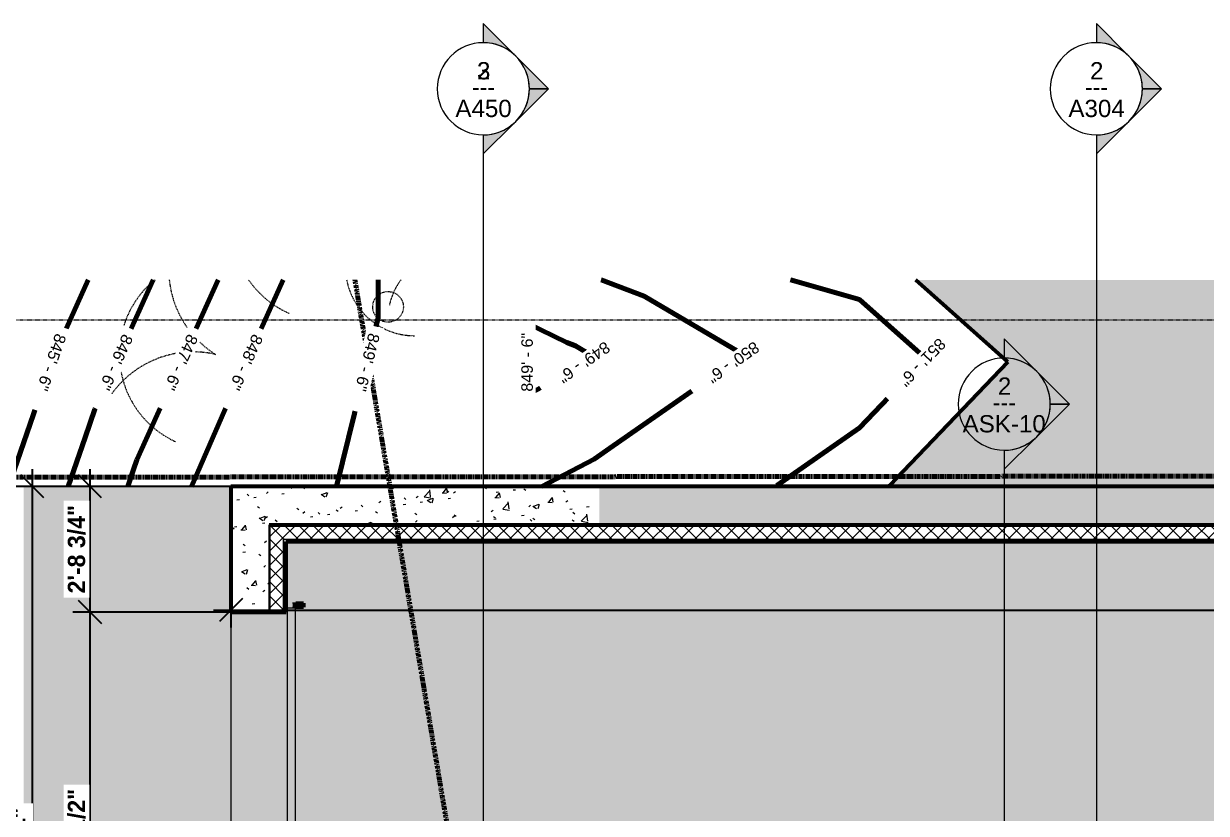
# Model space of a CAD drawing. Header units: inches. Extents: x -3304 to -1671, y 8184 to 9003.
# Drawn here: x -3128.3 to -2820.1, y 8791.4 to 8997.1 of the extents above; entities that cross this region are included whole.
import ezdxf

# ---------------------------------------------------------------- set-up
doc = ezdxf.new("R2010")
doc.units = ezdxf.units.IN
doc.header["$MEASUREMENT"] = 0
for name, pattern in [('Aligning Line 1_8_', [0.25, 0.125, -0.125]), ('Dash', [0.25, 0.125, -0.125]), ('Double Dash 3_8_', [1, 0.375, -0.125, 0.125, -0.125, 0.125, -0.125])]:
    doc.linetypes.add(name, pattern=pattern)
for name, color, linetype, lineweight in [('A-ANNO-DIMS-1', 211, 'Continuous', 30), ('A-DETL-GENF', 92, 'Continuous', 9), ('A-DETL-GENF-HDLN', 1, 'Dash', 9), ('A-DOOR', 31, 'Continuous', 18), ('A-DOOR-1', 31, 'Continuous', 60), ('A-WALL', 113, 'Continuous', 18), ('A-WALL-PATT-1', 111, 'Continuous', 9), ('C-PROP-LINE', 91, 'Double Dash 3_8_', 158), ('C-TOPO', 7, 'Continuous', 9), ('C-TOPO-1', 7, 'Continuous', 60), ('C-TOPO-LABL', 7, 'Continuous', 9), ('C-TOPO-MAJR', 7, 'Continuous', 80), ('G-ANNO-SYMB', 111, 'Aligning Line 1_8_', 9), ('G-ANNO-SYMB-1', 111, 'Continuous', 9), ('I-WALL', 2, 'Continuous', 18), ('I-WALL-1', 2, 'Continuous', 60), ('S-FNDN', 32, 'Continuous', 18), ('S-FNDN-1', 32, 'Continuous', 60)]:
    doc.layers.add(name, color=color, linetype=linetype, lineweight=lineweight)
doc.styles.add('Arial', font='arial.ttf', dxfattribs={"height": 3})
doc.styles.add('Arial_2', font='arial.ttf', dxfattribs={"height": 4.5})
doc.styles.add('Century Gothic_1', font='ufonts.com_century-gothic.ttf', dxfattribs={"height": 4.5})
doc.styles.add('Century Gothic_B', font='GOTHICB.TTF', dxfattribs={"height": 4.5})
doc.dimstyles.new('OD__1_8__Tol__', dxfattribs={"dimscale": 12, "dimtxt": 4.698757, "dimasz": 0.5, "dimexe": 0.375, "dimexo": 0.25, "dimgap": 0.0625, "dimtad": 1, "dimdec": 3, "dimrnd": 0.125, "dimzin": 3, "dimdsep": 46, "dimlunit": 4, "dimtxsty": 'Century Gothic_B', "dimblk1": 'OBLIQUE', "dimblk2": 'OBLIQUE', "dimsah": 1, "dimcen": 0.09, "dimdle": 0.375, "dimazin": 0, "dimtfac": 1, "dimtdec": 4, "dimtix": 1, "dimtmove": 0, "dimatfit": 3, "dimfxl": 1, "dimtvp": 1, "dimtfill": 1, "dimfrac": 2, "dimtolj": 1, "dimtzin": 0, "dimlwd": 30, "dimlwe": 30, "dimarcsym": 2})
doc.dimstyles.new('OD__1__Tol__', dxfattribs={"dimscale": 12, "dimtxt": 4.698757, "dimasz": 0.5, "dimexe": 0.375, "dimexo": 0.25, "dimgap": 0.0625, "dimtad": 1, "dimdec": 0, "dimzin": 3, "dimdsep": 46, "dimlunit": 4, "dimtxsty": 'Century Gothic_B', "dimblk1": 'OBLIQUE', "dimblk2": 'OBLIQUE', "dimsah": 1, "dimcen": 0.09, "dimdle": 0.375, "dimazin": 0, "dimtfac": 1, "dimtdec": 4, "dimtix": 1, "dimtmove": 0, "dimatfit": 3, "dimfxl": 1, "dimtvp": 1, "dimtfill": 1, "dimfrac": 2, "dimtolj": 1, "dimtzin": 0, "dimlwd": 30, "dimlwe": 30, "dimarcsym": 2})
pattern_1 = [(50, (0, 0), (13.77135, -1.20496), [1.44, -15.84]), (355, (0, 0), (-2.66442, 14.442176), [1.152, -12.672]), (100.451, (1.148, -0.1), (11.107076, 13.237366), [1.224, -13.462]), (46.184, (0, 3.84), (20.491284, -3.17785), [2.16, -23.76]), (96.636, (1.708, 3.575), (17.94587, 18.703152), [1.836, -20.193]), (351.184, (0, 3.84), (17.94541, 18.702614), [1.728, -19.008]), (21, (1.92, 2.88), (11.460518, -7.730365), [1.44, -15.84]), (326, (1.92, 2.88), (4.671352, 13.923149), [1.152, -12.672]), (71.451, (2.875, 2.236), (16.13207, 6.192844), [1.224, -13.462]), (37.5, (0, 0), (0.2331231, 6.3917502), [0.634, -11.885, 0.634, -12.23, -12.72]), (37.5, (0, 0), (0.2331231, 6.3917502), [-25.382, 0.634, -12.086]), (7.5, (0, 0), (5.0507295, 7.573041), [0.634, -6.701, 0.634, -11.597, -4.848]), (7.5, (0, 0), (5.0507295, 7.573041), [-19.565, 0.634, -4.214]), (327.5, (-4.282, 0), (10.2495805, -0.4328898), [0.634, -4.166, 0.634, -14.342, -19.872]), (327.5, (-4.282, 0), (10.2495805, -0.4328898), [-19.776, 0.634, -19.238]), (317.5, (-6.202, 0), (11.19739, 1.922144), [0.634, -5.606, 0.634, -9.312, -14.112]), (317.5, (-6.202, 0), (11.19739, 1.922144), [-16.186, 0.634, -13.478])]
pattern_2 = [(0, (0, 0), (15.36, 3.84), [0.634, -10.886, 0.634, -10.886, -61.44]), (0, (0, 0), (15.36, 3.84), [-23.04, 0.634, -22.406, 0.634, -10.886, -26.88]), (0, (0, 0), (15.36, 3.84), [-57.6, 0.634, -7.046, 0.634, -18.566]), (120, (5.76, 1.92), (-11.0055376, 11.3821502), [0.634, -10.886, 0.634, -10.886, -61.44]), (120, (5.76, 1.92), (-11.0055376, 11.3821502), [-23.04, 0.634, -22.406, 0.634, -10.886, -26.88]), (120, (5.76, 1.92), (-11.0055376, 11.3821502), [-57.6, 0.634, -7.046, 0.634, -18.566]), (240, (7.68, 9.6), (-4.3544624, -15.2221502), [0.634, -10.886, 0.634, -10.886, -61.44]), (240, (7.68, 9.6), (-4.3544624, -15.2221502), [-23.04, 0.634, -22.406, 0.634, -10.886, -26.88]), (240, (7.68, 9.6), (-4.3544624, -15.2221502), [-57.6, 0.634, -7.046, 0.634, -18.566])]
pattern_3 = [(45, (0, 0), (-1.8561553, 1.8561553), []), (135, (0, 0), (-1.8561553, -1.8561553), [])]

# ---------------------------------------------------------------- blocks, each defined once
blk = doc.blocks.new('Door-Sectional_Model3552_Comcl_Amarr - BOAT HOUSE-1877175-FLOOR PLAN - BASEMENT')
at = {"layer": 'A-DOOR'}
for points in [[(5.47, 8.81), (4.47, 8.81), (4.47, 6.81), (5.47, 6.81)], [(5.47, 6.62), (5.47, 6.81), (4.47, 6.81), (4.47, 5.98), (5.47, 5.98)], [(126.25, 6.62), (5.75, 6.62), (5.75, 4.62), (126.25, 4.62)], [(127.53, 8.81), (126.53, 8.81), (126.53, 6.81), (127.53, 6.81)], [(127.53, 6.62), (127.53, 6.81), (126.53, 6.81), (126.53, 5.98), (127.53, 5.98)]]:
    blk.add_hatch(color=256, dxfattribs=at).paths.add_polyline_path(points, flags=0)
for p, q in [((4.47, 6.81), (4.47, 5.97)), ((5.47, 5.97), (5.47, 6.81)), ((5.75, 6.62), (126.25, 6.62)), ((5.75, 6.62), (5.75, 4.62)), ((126.25, 6.62), (126.25, 4.62)), ((126.53, 6.81), (126.53, 5.97)), ((127.53, 5.97), (127.53, 6.81)), ((126.25, 4.62), (5.75, 4.62))]:
    blk.add_line(p, q, dxfattribs=at)
at = {"layer": 'A-DOOR-1'}
for p, q in [((4.47, 8.81), (5.47, 8.81)), ((4.47, 6.81), (4.47, 8.81)), ((5.47, 6.81), (4.47, 6.81)), ((5.47, 8.81), (5.47, 6.81)), ((126.53, 8.81), (127.53, 8.81)), ((126.53, 6.81), (126.53, 8.81)), ((127.53, 6.81), (126.53, 6.81)), ((127.53, 8.81), (127.53, 6.81))]:
    blk.add_line(p, q, dxfattribs=at)
blk = doc.blocks.new('fountain grass 26747 - fountain grass 26747-1770214-FLOOR PLAN - BASEMENT')
at = {"layer": 'A-DETL-GENF-HDLN'}
blk.add_arc((0, 0), 25, 124.7569, 156.6445, dxfattribs=at)
blk = doc.blocks.new('fountain grass 26747 - fountain grass 26747-V1-FLOOR PLAN - BASEMENT')
at = {"layer": 'A-DETL-GENF-HDLN'}
for centre, radius, start, end in [((0, 0), 25, 38.9313, 155.7016), ((-25.61, 5.7), 26.24, 347.4534, 54.5466), ((22.14, -14.08), 26.24, 95.9895, 147.5466)]:
    blk.add_arc(centre, radius, start, end, dxfattribs=at)
blk = doc.blocks.new('lupin 26755 - lupin 26755-1770228-FLOOR PLAN - BASEMENT')
at = {"layer": 'A-DETL-GENF-HDLN'}
blk.add_circle((-10.49, 6.87), 4, dxfattribs=at)
for centre, radius, start, end in [((0, 0), 18, 101.0995, 180), ((-13.57, -9.88), 16.78, 52.7481, 77.9486)]:
    blk.add_arc(centre, radius, start, end, dxfattribs=at)
blk = doc.blocks.new('Family - ___-1399760-FLOOR PLAN - BASEMENT')
at = {"layer": 'C-PROP-LINE'}
blk.add_line((8878.94, 3146.21), (8879.93, 2001.26), dxfattribs=at)
blk = doc.blocks.new('Family - ___-1426622-FLOOR PLAN - BASEMENT')
at = {"layer": 'C-PROP-LINE'}
blk.add_line((8337.97, 2941.76), (8930.36, 3042.02), dxfattribs=at)
blk = doc.blocks.new('_Oblique')
at = {"color": 0, "linetype": 'ByBlock', "lineweight": -2}
blk.add_line((-0.5, -0.5), (0.5, 0.5), dxfattribs=at)
blk = doc.blocks.new('DIMBLOCK6-FLOOR PLAN - BASEMENT')
at = {"layer": 'A-ANNO-DIMS-1', "color": 0, "lineweight": 30, "transparency": 16777216}
for p, q in [((-3126.1, 8881.07), (-3126.1, 8688.32)), ((-3077.34, 8876.57), (-3130.6, 8876.57)), ((-3077.34, 8692.82), (-3130.6, 8692.82))]:
    blk.add_line(p, q, dxfattribs=at)
at = {"layer": 'Defpoints', "color": 0, "transparency": 16777216}
for p in [(-3074.34, 8876.57), (-3126.1, 8692.82), (-3074.34, 8692.82)]:
    blk.add_point(p, dxfattribs=at)
at = {"layer": 'A-ANNO-DIMS-1', "color": 0, "lineweight": 30, "transparency": 16777216, "xscale": 5.999999999999999, "yscale": 5.999999999999999, "zscale": 5.999999999999999}
for p, rotation in [((-3126.1, 8876.57), 90), ((-3126.1, 8692.82), 270)]:
    blk.add_blockref('_Oblique', p, dxfattribs=dict(at, rotation=rotation))
at = {"layer": 'A-ANNO-DIMS-1', "color": 0, "transparency": 16777216, "insert": (-3129.21, 8784.69), "char_height": 4.5, "attachment_point": 5, "rotation": 90, "style": 'Century Gothic_B', "bg_fill": 3, "box_fill_scale": 1.25, "bg_fill_color": 256, "bg_fill_true_color": 13158600, "bg_fill_transparency": 0}
blk.add_mtext('\\A1;15\'-4"', dxfattribs=at)
blk = doc.blocks.new('DIMBLOCK12-FLOOR PLAN - BASEMENT')
at = {"layer": 'A-ANNO-DIMS-1', "color": 0, "lineweight": 30, "transparency": 16777216}
for p, q in [((-3074.34, 8845.56), (-3074.34, 8839.82)), ((-2469.34, 8845.56), (-2469.34, 8839.82)), ((-3078.84, 8844.32), (-2464.84, 8844.32))]:
    blk.add_line(p, q, dxfattribs=at)
at = {"layer": 'Defpoints', "color": 0, "transparency": 16777216}
for p in [(-3074.34, 8848.56), (-2469.34, 8848.56), (-2469.34, 8844.32)]:
    blk.add_point(p, dxfattribs=at)
at = {"layer": 'A-ANNO-DIMS-1', "color": 0, "lineweight": 30, "transparency": 16777216, "xscale": 5.999999999999999, "yscale": 5.999999999999999, "zscale": 5.999999999999999, "rotation": 180}
blk.add_blockref('_Oblique', (-3074.34, 8844.32), dxfattribs=at)
at = {"layer": 'A-ANNO-DIMS-1', "color": 0, "lineweight": 30, "transparency": 16777216, "xscale": 5.999999999999999, "yscale": 5.999999999999999, "zscale": 5.999999999999999}
blk.add_blockref('_Oblique', (-2469.34, 8844.32), dxfattribs=at)
at = {"layer": 'A-ANNO-DIMS-1', "color": 0, "transparency": 16777216, "insert": (-2771.84, 8847.43), "char_height": 4.5, "attachment_point": 5, "style": 'Century Gothic_B', "bg_fill": 3, "box_fill_scale": 1.25, "bg_fill_color": 256, "bg_fill_true_color": 13158600, "bg_fill_transparency": 0}
blk.add_mtext('\\A1;50\'-5"', dxfattribs=at)
blk = doc.blocks.new('DIMBLOCK15-FLOOR PLAN - BASEMENT')
at = {"layer": 'A-ANNO-DIMS-1', "color": 0, "lineweight": 30, "transparency": 16777216}
for p, q in [((-3111.04, 8720.82), (-3111.04, 8848.32)), ((-3067.34, 8843.82), (-3115.54, 8843.82)), ((-3067.34, 8725.32), (-3115.54, 8725.32))]:
    blk.add_line(p, q, dxfattribs=at)
at = {"layer": 'Defpoints', "color": 0, "transparency": 16777216}
for p in [(-3111.04, 8843.82), (-3064.34, 8843.82), (-3064.34, 8725.32)]:
    blk.add_point(p, dxfattribs=at)
at = {"layer": 'A-ANNO-DIMS-1', "color": 0, "lineweight": 30, "transparency": 16777216, "xscale": 5.999999999999999, "yscale": 5.999999999999999, "zscale": 5.999999999999999}
for p, rotation in [((-3111.04, 8843.82), 90), ((-3111.04, 8725.32), 270)]:
    blk.add_blockref('_Oblique', p, dxfattribs=dict(at, rotation=rotation))
at = {"layer": 'A-ANNO-DIMS-1', "color": 0, "transparency": 16777216, "insert": (-3114.51, 8784.57), "char_height": 4.5, "attachment_point": 5, "rotation": 90, "style": 'Century Gothic_B', "bg_fill": 3, "box_fill_scale": 1.25, "bg_fill_color": 256, "bg_fill_true_color": 13158600, "bg_fill_transparency": 0}
blk.add_mtext('\\A1;9\'-10 1/2"', dxfattribs=at)
blk = doc.blocks.new('DIMBLOCK16-FLOOR PLAN - BASEMENT')
at = {"layer": 'A-ANNO-DIMS-1', "color": 0, "lineweight": 30, "transparency": 16777216}
for p, q in [((-3111.04, 8839.32), (-3111.04, 8881.07)), ((-3067.34, 8876.57), (-3115.54, 8876.57)), ((-3067.34, 8843.82), (-3115.54, 8843.82))]:
    blk.add_line(p, q, dxfattribs=at)
at = {"layer": 'Defpoints', "color": 0, "transparency": 16777216}
for p in [(-3111.04, 8876.57), (-3064.34, 8876.57), (-3064.34, 8843.82)]:
    blk.add_point(p, dxfattribs=at)
at = {"layer": 'A-ANNO-DIMS-1', "color": 0, "lineweight": 30, "transparency": 16777216, "xscale": 5.999999999999999, "yscale": 5.999999999999999, "zscale": 5.999999999999999}
for p, rotation in [((-3111.04, 8876.57), 90), ((-3111.04, 8843.82), 270)]:
    blk.add_blockref('_Oblique', p, dxfattribs=dict(at, rotation=rotation))
at = {"layer": 'A-ANNO-DIMS-1', "color": 0, "transparency": 16777216, "insert": (-3114.51, 8860.19), "char_height": 4.5, "attachment_point": 5, "rotation": 90, "style": 'Century Gothic_B', "bg_fill": 3, "box_fill_scale": 1.25, "bg_fill_color": 256, "bg_fill_true_color": 13158600, "bg_fill_transparency": 0}
blk.add_mtext('\\A1;2\'-8 3/4"', dxfattribs=at)
blk = doc.blocks.new('Section - Section Head - Filled-22785-FLOOR PLAN - BASEMENT')
at = {"layer": 'G-ANNO-SYMB-1'}
h = blk.add_hatch(color=256, dxfattribs=at)
edge = h.paths.add_edge_path(flags=0)
edge.add_line((-0.4268, 0.1768), (-0.25, 0.3536))
edge.add_line((-0.25, 0.3536), (-0.25, 0.25))
edge.add_arc((-0.25, 0), 0.25, 90, 135)
h = blk.add_hatch(color=256, dxfattribs=at)
edge = h.paths.add_edge_path(flags=0)
edge.add_arc((-0.25, 0), 0.25, 45, 90)
edge.add_line((-0.25, 0.25), (-0.25, 0.3536))
edge.add_line((-0.25, 0.3536), (-0.0732, 0.1768))
h = blk.add_hatch(color=256, dxfattribs=at)
edge = h.paths.add_edge_path(flags=0)
edge.add_arc((-0.25, 0), 0.2503, 137.9216, 180)
edge.add_line((-0.5003, 0), (-0.6036, 0))
edge.add_line((-0.6036, 0), (-0.4358, 0.1678))
h = blk.add_hatch(color=256, dxfattribs=at)
edge = h.paths.add_edge_path(flags=0)
edge.add_line((-0.0642, 0.1678), (0.1036, 0))
edge.add_line((0.1036, 0), (0.0003, 0))
edge.add_arc((-0.25, 0), 0.2503, 0, 42.0784)
for p, q in [((-0.25, 0.3536), (-0.4268, 0.1768)), ((-0.25, 0.25), (-0.25, 0.3536)), ((-0.0732, 0.1768), (-0.25, 0.3536)), ((-0.25, 0.3536), (-0.25, 0.25)), ((-0.4358, 0.1678), (-0.6036, 0)), ((0.1036, 0), (-0.0642, 0.1678)), ((-0.6036, 0), (-0.5003, 0)), ((0.0003, 0), (0.1036, 0))]:
    blk.add_line(p, q, dxfattribs=at)
for centre, radius, start, end in [((-0.2503, 0), 0.25, 360, 180), ((-0.25, 0), 0.25, 90, 135), ((-0.25, 0), 0.25, 45, 90), ((-0.25, 0), 0.2503, 137.9216, 180), ((-0.25, 0), 0.2503, 0, 42.0784), ((-0.2503, 0), 0.25, 180, 360)]:
    blk.add_arc(centre, radius, start, end, dxfattribs=at)

msp = doc.modelspace()

# ---------------------------------------------------------------- hatches: boundary and pattern name
at = {"layer": 'A-WALL-PATT-1'}
h = msp.add_hatch(dxfattribs=at)
h.set_pattern_fill('FP_1', color=256, style=0, pattern_type=2)
h.set_pattern_definition(pattern_1)
h.paths.add_polyline_path([(-3073.56098, 8692.81938), (-3064.33668, 8692.81938), (-3064.33668, 8725.31938), (-3074.33668, 8725.31938), (-3074.33668, 8692.81938)], flags=0)
h.paths.add_polyline_path([(-3074.33668, 8843.81938), (-3064.33668, 8843.81938), (-3064.33668, 8876.56938), (-3074.33668, 8876.56934), (-3074.33668, 8856.31066)], flags=0)
h = msp.add_hatch(dxfattribs=at)
h.set_pattern_fill('FP_1', color=256, style=0, pattern_type=2)
h.set_pattern_definition(pattern_1)
h.paths.add_polyline_path([(-3000.91239, 8866.56938), (-2978.33668, 8866.56938), (-2978.33668, 8876.56938), (-3064.33668, 8876.56934), (-3064.33668, 8866.56938), (-3018.13422, 8866.56938)], flags=0)
h = msp.add_hatch(dxfattribs=at)
h.set_pattern_fill('FP_1', color=256, style=0, pattern_type=2)
h.set_pattern_definition(pattern_1)
h.paths.add_polyline_path([(-2673.99372, 8866.56938), (-2666.33668, 8866.56938), (-2666.33668, 8876.56934), (-2896.30042, 8876.56934), (-2896.30042, 8866.56938), (-2710.31801, 8866.56938)], flags=0)
h.paths.add_polyline_path([(-2896.30042, 8866.56938), (-2896.30038, 8876.56938), (-2978.33668, 8876.56938), (-2978.33668, 8866.56938), (-2896.8382, 8866.56938)], flags=0)
h = msp.add_hatch(dxfattribs=at)
h.set_pattern_fill('FP_10', color=256, style=0, pattern_type=2)
h.set_pattern_definition(pattern_3)
h.paths.add_polyline_path([(-3064.08668, 8706.56938), (-3060.58668, 8706.56938), (-3060.58668, 8725.31938), (-3064.08668, 8725.30326), (-3064.08668, 8706.74126)], flags=0)
h.paths.add_polyline_path([(-3060.58668, 8843.81938), (-3060.58668, 8866.31938), (-3064.08668, 8866.31938), (-3064.08668, 8843.81938)], flags=0)
h = msp.add_hatch(dxfattribs=at)
h.set_pattern_fill('FP_10', color=256, style=0, pattern_type=2)
h.set_pattern_definition(pattern_3)
h.paths.add_polyline_path([(-2709.83668, 8862.81938), (-2474.58668, 8862.81938), (-2474.58668, 8866.31938), (-3060.58668, 8866.31938), (-3060.58668, 8862.81938), (-2710.31801, 8862.81938)], flags=0)
h = msp.add_hatch(dxfattribs=at)
h.set_pattern_fill('FP_2', color=256, style=0, pattern_type=2)
h.set_pattern_definition(pattern_2)
h.paths.add_polyline_path([(-3059.96168, 8707.19438), (-3059.96168, 8725.31938), (-3060.58668, 8725.31938), (-3060.58668, 8707.19438)], flags=0)
h.paths.add_polyline_path([(-3059.96168, 8843.81938), (-3059.96168, 8862.81938), (-3060.58668, 8862.81938), (-3060.58668, 8843.81938)], flags=0)
h = msp.add_hatch(dxfattribs=at)
h.set_pattern_fill('FP_2', color=256, style=0, pattern_type=2)
h.set_pattern_definition(pattern_2)
h.paths.add_polyline_path([(-2478.23745, 8862.19438), (-2478.08668, 8862.19438), (-2478.08668, 8862.81938), (-2709.83668, 8862.81938), (-2709.83668, 8862.19438), (-2478.71168, 8862.19438)], flags=0)
h.paths.add_polyline_path([(-2715.33668, 8862.19438), (-2715.33668, 8862.81938), (-3059.96168, 8862.81938), (-3059.96168, 8862.19438), (-2715.96168, 8862.19438)], flags=0)
at = {"layer": 'C-TOPO'}
h = msp.add_hatch(color=256, dxfattribs=at)
h.paths.add_polyline_path([(-2247.65699, 8337.97127), (-1983.83208, 8337.97127), (-1983.83208, 8352.63611), (-1985.74988, 8352.81885), (-1983.83208, 8389.51382), (-1983.83208, 8472.56909), (-2189.53253, 8472.56909), (-2189.53253, 8574.56909), (-1983.83208, 8574.56909), (-1983.83208, 8623.81934), (-2042.33661, 8623.81934), (-2042.33661, 8692.56958), (-2325.58668, 8692.56958), (-2325.58668, 8638.29285), (-2326.33667, 8637.4834), (-2326.33667, 8546.54077), (-2325.58668, 8546.56625), (-2325.58668, 8534.9437), (-2326.33667, 8534.97949), (-2326.33667, 8398.56958), (-2630.33661, 8398.56958), (-2630.33668, 8422.53735), (-2631.11572, 8422.53735), (-2640.27979, 8422.75488), (-2799.8291, 8389.69189), (-2803.3786, 8389.43262), (-2815.74316, 8387.51147), (-2806.61975, 8380.62598), (-2806.61975, 8337.97127), (-2249.21635, 8337.97127)], flags=0)
h.paths.add_polyline_path([(-2020.35608, 8864.56934), (-1983.83208, 8864.56934), (-1983.83208, 8930.35915), (-2716.34917, 8930.35915), (-2715.33668, 8876.56934), (-2042.33661, 8876.56934), (-2042.33661, 8864.56934), (-2035.42859, 8864.56934)], flags=0)
h.paths.add_polyline_path([(-2896.30042, 8876.56934), (-2715.33674, 8876.56938), (-2716.34917, 8930.35915), (-2895.86923, 8930.35915), (-2871.86353, 8908.96582), (-2902.52545, 8876.9751), (-2903.10748, 8876.56938), (-2896.30038, 8876.56938)], flags=0)
at = {"layer": 'I-WALL'}
h = msp.add_hatch(color=256, dxfattribs=at)
h.paths.add_polyline_path([(-3064.08668, 8703.06938), (-3064.08668, 8725.31938), (-3064.33668, 8725.31938), (-3064.33668, 8703.06938)], flags=0)
h.paths.add_polyline_path([(-3064.33668, 8843.81938), (-3064.08668, 8843.83568), (-3064.08668, 8866.56938), (-3064.33668, 8866.56938), (-3064.33668, 8844.81938)], flags=0)
msp.add_hatch(color=256, dxfattribs=at).paths.add_polyline_path([(-2474.46168, 8866.31938), (-2474.33668, 8866.31938), (-2474.33668, 8866.56938), (-3064.08668, 8866.56938), (-3064.08668, 8866.31938), (-2474.55958, 8866.31938)], flags=0)
at = {"layer": 'S-FNDN'}
msp.add_hatch(color=256, dxfattribs=at).paths.add_polyline_path([(-3000.91239, 8644.56958), (-2962.33668, 8644.56958), (-2962.33668, 8645.06938), (-2962.83668, 8645.06938), (-2962.83668, 8650.06938), (-2962.33668, 8650.06938), (-2962.33668, 8692.56938), (-2942.33668, 8692.56938), (-2942.33668, 8692.81938), (-3074.33668, 8692.81938), (-3074.33668, 8876.56934), (-3128.33667, 8876.56934), (-3128.33668, 8683.17455), (-3128.33646, 8644.56958), (-3002.40747, 8644.56958)], flags=0)
h = msp.add_hatch(color=256, dxfattribs=at)
h.paths.add_polyline_path([(-3059.96168, 8707.19438), (-2715.96168, 8707.19438), (-2715.96168, 8782.75688), (-2715.33668, 8782.75688), (-2715.33668, 8818.75688), (-2715.96168, 8818.75688), (-2715.96168, 8862.19438), (-3059.96168, 8862.19438), (-3059.96168, 8843.81938), (-3074.33668, 8843.81938), (-3074.33668, 8725.31938), (-3059.96168, 8725.31938), (-3059.96168, 8708.21369)], flags=0)
h.paths.add_polyline_path([(-3057.42618, 8723.03813), (-3058.25447, 8723.03813), (-3058.25447, 8724.03813), (-3055.42588, 8724.03813), (-3055.42588, 8723.03813)], flags=0)
h.paths.add_polyline_path([(-3057.61012, 8724.31938), (-3059.61012, 8724.31938), (-3059.61012, 8844.81938), (-3057.61012, 8844.81938), (-3057.61012, 8724.88572)], flags=0)
h.paths.add_polyline_path([(-3057.42618, 8845.10063), (-3058.25447, 8845.10063), (-3058.25447, 8846.10063), (-3055.42588, 8846.10063), (-3055.42588, 8845.10063)], flags=0)

# ---------------------------------------------------------------- linework, layer by layer
at = {"layer": 'A-WALL'}
for p, q in [((-3064.33668, 8843.81938), (-3064.33668, 8866.56938)), ((-3064.08668, 8843.81938), (-3064.08668, 8866.31938)), ((-2474.58668, 8866.31938), (-3064.08668, 8866.31938)), ((-3060.58668, 8843.81938), (-3060.58668, 8862.81938)), ((-3060.58668, 8862.81938), (-2478.08668, 8862.81938))]:
    msp.add_line(p, q, dxfattribs=at)
at = {"layer": 'C-TOPO'}
for p, q in [((-2895.86923, 8930.35915), (-2871.86353, 8908.96582)), ((-2899.13141, 8880.51636), (-2871.86353, 8908.96582)), ((-2902.52545, 8876.9751), (-2899.13141, 8880.51636)), ((-3093.07947, 8876.56934), (-3128.28468, 8876.56934)), ((-3075.88367, 8876.56934), (-3093.07947, 8876.56934)), ((-3074.33668, 8876.56934), (-3075.88367, 8876.56934)), ((-2902.52545, 8876.9751), (-2903.10754, 8876.56934))]:
    msp.add_line(p, q, dxfattribs=at)
at = {"layer": 'C-TOPO-1'}
for p, q in [((-2871.86353, 8908.96582), (-2895.86923, 8930.35915)), ((-2899.13141, 8880.51636), (-2871.86353, 8908.96582)), ((-2902.52545, 8876.9751), (-2899.13141, 8880.51636)), ((-2903.10754, 8876.56934), (-2902.52545, 8876.9751))]:
    msp.add_line(p, q, dxfattribs=at)
at = {"layer": 'C-TOPO-MAJR'}
for p, q in [((-3111.53513, 8930.35915), (-3120.77326, 8909.8943)), ((-3094.59633, 8930.35915), (-3109.79687, 8896.68602)), ((-3077.65753, 8930.35915), (-3098.82049, 8883.47774)), ((-3060.71873, 8930.35915), (-3074.3871, 8900.08019)), ((-2986.78649, 8914.01351), (-2984.52585, 8913.15717)), ((-3074.38726, 8900.07982), (-3084.61245, 8876.56938))]:
    msp.add_line(p, q, dxfattribs=at)
at = {"layer": 'C-TOPO-MAJR', "flags": 128}
for points in [[(-3035.946, 8930.35915), (-3035.946, 8920.54947), (-3046.77178, 8876.56938)], [(-2977.85922, 8930.35915), (-2966.65932, 8926.11658), (-2940.66134, 8910.82365), (-2975.62157, 8886.47181), (-2979.68499, 8883.6414), (-2993.2874, 8876.56938)], [(-2932.06278, 8876.7985), (-2910.55967, 8891.77667), (-2908.64276, 8893.77667), (-2893.24277, 8909.84423), (-2910.55967, 8925.27667), (-2928.49502, 8930.35915)], [(-2984.52585, 8913.15717), (-2980.0138, 8910.50303), (-2986.08128, 8906.27667), (-2986.7865, 8905.78544), (-2997.10859, 8900.4189), (-2997.10859, 8919.0527), (-2986.7865, 8914.01352)], [(-3120.77327, 8909.89428), (-3124.99565, 8897.62553), (-3130.80649, 8880.74128), (-3131.67052, 8878.23071), (-3132.50493, 8875.80621), (-3141.65832, 8849.2097), (-3144.06918, 8842.20459), (-3146.0538, 8836.438), (-3146.20957, 8835.98536)], [(-3109.79688, 8896.686), (-3112.34573, 8889.27996), (-3116.72017, 8876.56938)], [(-3098.82049, 8883.47772), (-3099.6958, 8880.93439), (-3101.19805, 8876.56938)]]:
    msp.add_lwpolyline(points, dxfattribs=at)
at = {"layer": 'I-WALL-1'}
for p, q in [((-3059.96168, 8843.81938), (-3059.96168, 8862.19438)), ((-3059.96168, 8862.19438), (-2715.96168, 8862.19438)), ((-3064.33668, 8843.81938), (-3059.96168, 8843.81938))]:
    msp.add_line(p, q, dxfattribs=at)
at = {"layer": 'S-FNDN'}
for p, q in [((-3128.28464, 8876.56938), (-3128.33668, 8876.56938)), ((-3128.33668, 8876.56938), (-3128.33668, 8876.42222)), ((-3074.33668, 8843.81938), (-3074.33668, 8725.31938))]:
    msp.add_line(p, q, dxfattribs=at)
at = {"layer": 'S-FNDN-1'}
for p, q in [((-3074.33668, 8876.56938), (-3074.33668, 8843.81938)), ((-2210.33668, 8876.56938), (-3074.33668, 8876.56938)), ((-3064.33668, 8866.56938), (-2474.33668, 8866.56938)), ((-3074.33668, 8843.81938), (-3064.33668, 8843.81938))]:
    msp.add_line(p, q, dxfattribs=at)

# ---------------------------------------------------------------- block references
at = {"layer": 'A-DETL-GENF', "rotation": 89.9999999999999}
for name, p in [('fountain grass 26747 - fountain grass 26747-V1-FLOOR PLAN - BASEMENT', (-3078.38225, 8910.9535)), ('fountain grass 26747 - fountain grass 26747-1770214-FLOOR PLAN - BASEMENT', (-3049.16279, 8944.56548)), ('lupin 26755 - lupin 26755-1770228-FLOOR PLAN - BASEMENT', (-3026.50683, 8933.8102))]:
    msp.add_blockref(name, p, dxfattribs=at)
at = {"layer": 'A-DOOR', "rotation": 269.9999999999999}
msp.add_blockref('Door-Sectional_Model3552_Comcl_Amarr - BOAT HOUSE-1877175-FLOOR PLAN - BASEMENT', (-3064.23407, 8850.56938), dxfattribs=at)
at = {"layer": 'C-PROP-LINE', "rotation": 89.9999999999999}
for name in ['Family - ___-1426622-FLOOR PLAN - BASEMENT', 'Family - ___-1399760-FLOOR PLAN - BASEMENT']:
    msp.add_blockref(name, (0, 0), dxfattribs=at)
at = {"layer": 'G-ANNO-SYMB-1', "xscale": 47.99999999999997, "yscale": 47.99999999999997, "zscale": 47.99999999999997, "rotation": 269.9999999999995}
for p in [(-3008.54874, 8968.13152), (-3008.54874, 8968.13152), (-2848.79874, 8968.13152)]:
    msp.add_blockref('Section - Section Head - Filled-22785-FLOOR PLAN - BASEMENT', p, dxfattribs=at)

# ---------------------------------------------------------------- texts
at = {"layer": 'G-ANNO-SYMB-1', "char_height": 4.5, "attachment_point": 1}
for s, insert, width, style in [('3', (-3010.20923, 8987.08584), 4.242, 'Arial_2'), ('2', (-3010.20923, 8987.08584), 4.242, 'Arial_2'), ('2', (-2850.45923, 8987.08584), 4.242, 'Arial_2'), ('---', (-3011.53488, 8982.83249), 7.7265, 'Century Gothic_1'), ('---', (-3011.53488, 8982.83249), 7.7265, 'Century Gothic_1'), ('---', (-2851.78488, 8982.83249), 7.7265, 'Century Gothic_1'), ('A450', (-3015.83127, 8977.26772), 17.877, 'Arial_2'), ('A450', (-3015.83127, 8977.26772), 17.877, 'Arial_2'), ('A304', (-2856.08127, 8977.26772), 17.877, 'Arial_2'), ('2', (-2874.45923, 8904.93828), 4.242, 'Arial_2'), ('---', (-2875.78488, 8900.68494), 7.7265, 'Century Gothic_1'), ('ASK-10', (-2883.64348, 8895.12016), 26.5125, 'Arial_2')]:
    msp.add_mtext(s, dxfattribs=dict(at, insert=insert, width=width, style=style))

# ---------------------------------------------------------------- next in the draw order: texts
at = {"layer": 'C-TOPO-LABL', "char_height": 3, "width": 21.1900029, "attachment_point": 1, "line_spacing_factor": 0.941778, "style": 'Arial', "bg_fill": 3, "box_fill_scale": 1.25, "bg_fill_color": 256, "bg_fill_true_color": 13158600, "bg_fill_transparency": 0}
for s, insert, rotation in [(' 845\' - 6" ', (-3116.78781, 8916.7416), 251.0087186), (' 846\' - 6" ', (-3099.24942, 8916.30778), 245.7048854), (' 847\' - 6" ', (-3082.31062, 8916.30778), 245.7048854), (' 848\' - 6" ', (-3065.37182, 8916.30778), 245.7048854), (' 849\' - 6" ', (-3035.20903, 8917.09936), 256.1714525), (' 851\' - 6" ', (-2886.93196, 8914.20265), 226.2153105), (' 849\' - 6" ', (-2974.19823, 8912.67684), 214.8594655), (' 850\' - 6" ', (-2935.30607, 8912.67684), 214.8594655)]:
    msp.add_mtext(s, dxfattribs=dict(at, insert=insert, rotation=rotation))

# ---------------------------------------------------------------- next in the draw order: dimensions: what is measured, and where the dimension line sits
at = {"layer": 'A-ANNO-DIMS-1'}
dim = msp.add_linear_dim(base=(-3126.10016, 8692.81938), p1=(-3074.33668, 8876.56938), p2=(-3074.33668, 8692.81938), angle=90, dimstyle='OD__1__Tol__', override={"dimpost": '<>', "dimfxl": 183.75}, dxfattribs=at)
dim.commit()
dim.dimension.update_dxf_attribs({"geometry": 'DIMBLOCK6-FLOOR PLAN - BASEMENT', "text_midpoint": (-3129.21335, 8784.69438)})

# ---------------------------------------------------------------- next in the draw order: block references
at = {"layer": 'G-ANNO-SYMB-1', "xscale": 47.99999999999997, "yscale": 47.99999999999997, "zscale": 47.99999999999997, "rotation": 269.9999999999995}
msp.add_blockref('Section - Section Head - Filled-22785-FLOOR PLAN - BASEMENT', (-2872.79874, 8885.98396), dxfattribs=at)

# ---------------------------------------------------------------- next in the draw order: texts
at = {"layer": 'C-TOPO-LABL', "insert": (-2998.64883, 8900.06508), "char_height": 3, "width": 21.1900029, "attachment_point": 1, "rotation": 90, "line_spacing_factor": 0.941778, "style": 'Arial', "bg_fill": 3, "box_fill_scale": 1.25, "bg_fill_color": 256, "bg_fill_true_color": 13158600, "bg_fill_transparency": 0}
msp.add_mtext(' 849\' - 6" ', dxfattribs=at)

# ---------------------------------------------------------------- next in the draw order: dimensions: what is measured, and where the dimension line sits
at = {"layer": 'A-ANNO-DIMS-1'}
dim = msp.add_linear_dim(base=(-2469.33668, 8844.3154), p1=(-3074.33668, 8848.55804), p2=(-2469.33668, 8848.55804), dimstyle='OD__1__Tol__', override={"dimpost": '<>', "dimfxl": 605}, dxfattribs=at)
dim.commit()
dim.dimension.update_dxf_attribs({"geometry": 'DIMBLOCK12-FLOOR PLAN - BASEMENT', "text_midpoint": (-2771.83668, 8847.42858)})

# ---------------------------------------------------------------- next in the draw order: linework, layer by layer
at = {"layer": 'G-ANNO-SYMB'}
msp.add_line((-3146.20957, 8919.92546), (-2664.96488, 8919.92546), dxfattribs=at)
at = {"layer": 'G-ANNO-SYMB-1'}
for p, q in [((-3008.54874, 8968.13152), (-3008.54874, 8212.51398)), ((-3008.54874, 8968.13152), (-3008.54874, 8212.51398)), ((-2848.79874, 8968.13152), (-2848.79874, 8212.51398)), ((-2872.79874, 8885.98396), (-2872.79874, 8686.50038))]:
    msp.add_line(p, q, dxfattribs=at)

# ---------------------------------------------------------------- next in the draw order: dimensions: what is measured, and where the dimension line sits
at = {"layer": 'A-ANNO-DIMS-1'}
dim = msp.add_linear_dim(base=(-3111.04347, 8843.81938), p1=(-3064.33668, 8725.31938), p2=(-3064.33668, 8843.81938), angle=90, dimstyle='OD__1_8__Tol__', override={"dimpost": '<>', "dimfxl": 118.5}, dxfattribs=at)
dim.commit()
dim.dimension.update_dxf_attribs({"geometry": 'DIMBLOCK15-FLOOR PLAN - BASEMENT', "text_midpoint": (-3114.50846, 8784.56938)})

# ---------------------------------------------------------------- next in the draw order: dimensions: what is measured, and where the dimension line sits
dim = msp.add_linear_dim(base=(-3111.04347, 8876.56938), p1=(-3064.33668, 8843.81938), p2=(-3064.33668, 8876.56938), angle=90, dimstyle='OD__1_8__Tol__', override={"dimpost": '<>', "dimfxl": 32.75}, dxfattribs=at)
dim.commit()
dim.dimension.update_dxf_attribs({"geometry": 'DIMBLOCK16-FLOOR PLAN - BASEMENT', "text_midpoint": (-3114.50846, 8860.19438)})

doc.saveas('drawing.dxf')
